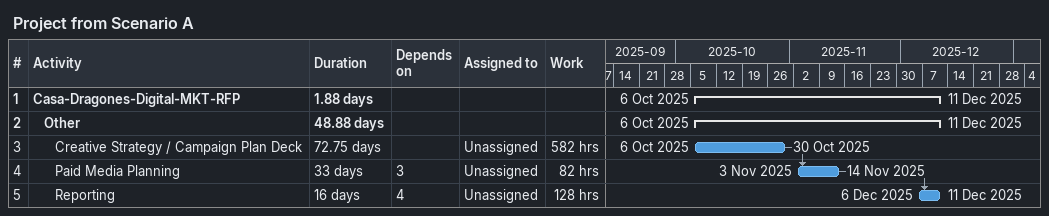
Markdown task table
Project from Scenario A

| ID | Level | Task | Duration | Start | Finish | Predecessors | Resources | Work (h) |
|---|---|---|---|---|---|---|---|---|
| 1 | 1 | **Casa-Dragones-Digital-MKT-RFP** | 1.88d | 2025-10-06 | 2025-12-11 |  |  |  |
| 2 | 2 | **Other** | 48.88d | 2025-10-06 | 2025-12-11 |  |  |  |
| 3 | 3 | Creative Strategy / Campaign Plan Deck | 72.75d | 2025-10-06 | 2025-10-30 |  | Unassigned | 582 |
| 4 | 3 | Paid Media Planning | 33d | 2025-11-03 | 2025-11-14 | 3 | Unassigned | 82 |
| 5 | 3 | Reporting | 16d | 2025-12-06 | 2025-12-11 | 4 | Unassigned | 128 |
